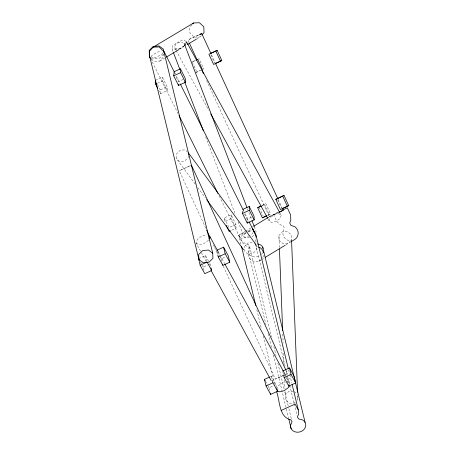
<?xml version="1.0" encoding="UTF-8"?>
<svg xmlns="http://www.w3.org/2000/svg" width="455" height="455" viewBox="0 0 455 455"><rect width="100%" height="100%" fill="white"/><g stroke="black" fill="none" stroke-linecap="round" stroke-linejoin="round"><path stroke-width="0.34" stroke-dasharray="2.27 1.71" d="M195.263 184.167L176.324 158.471L176.62 153.79L180.288 150.224L185.185 149.86L187.972 152.476M188.268 155.587L188.143 157.589L184.474 161.161L179.577 161.525L176.324 158.471M255.773 244.272L256.614 245.41L256.324 250.091L252.65 253.662L247.753 254.026L244.5 250.972L244.796 246.292L248.47 242.725L253.361 242.361M173.002 51.455L171.99 48.81L172.36 46.092L176.062 43.339L180.931 42.161L182.836 42.81M249.55 237.356L247.116 237.948L243.943 236.862L244.312 234.149L247.486 231.788M255.869 232.659L256.057 231.299L254.789 227.989M206.246 261.631L196.042 242.942L197.396 239.245L202.009 235.861L207.173 234.757M276.538 389.361L277.669 386.284L282.282 382.894L285.512 382.211M255.75 242.145L256.182 240.968M175.778 49.845L174.419 47.354L175.613 44.141L179.657 41.183L184.178 40.211L186.533 41.792M269.11 220.868L270.298 217.655L274.342 214.697L278.869 213.725L281.224 215.306L280.03 218.519L275.986 221.483L271.464 222.455L269.11 220.868L268.092 219.003M244.847 231.561L238.767 235.246L241.952 241.059L245.649 243.852L248.584 244.608L249.647 246.553L248.112 250.204A7.718 6.586 -13.6 0 0 251.848 256.319A7.718 6.586 -13.6 0 0 260.067 255.551M255.283 241.008L255.829 239.705M150.98 56.778L152.158 55.26L157.02 52.353L161.326 50.971M162.85 52.956L162.065 53.969L157.202 56.875L152.288 58.456L150.195 57.791M249.562 235.468L247.133 236.918L242.219 238.505L240.126 237.834L242.088 235.309L246.951 232.403M253.173 232.499L251.996 234.012L250.17 235.104M191.896 24.854L189.707 27.237L189.957 33.113L194.262 37.128L200.098 36.935L201.411 35.501M151.447 59.087L153.841 61.317L159.671 61.124L163.618 56.829L163.504 54.219M279.381 247.554L278.909 235.491L282.345 231.834L287.475 231.561L291.285 234.825L291.547 239.717M290.688 240.632L288.112 243.374L282.982 243.647L279.171 240.388L278.909 235.491M295.272 402.089L294.413 402.999L289.283 403.278L285.473 400.013L285.211 395.122L288.652 391.465L293.139 391.22M296.99 400.258L297.854 399.348L297.712 395.799M163.51 54.156L159.551 58.109L153.733 58.65L150.531 56.261M183.729 45.961L180.026 48.713L175.164 49.891L171.99 48.81M251.979 236.771L254.624 234.803M208.515 240.286L203.903 243.67L198.738 244.773L196.042 242.942M184.332 45.745L181.3 47.968L176.773 48.941L174.419 47.354M245.455 231.197L250.927 227.881M251.535 227.517L253.355 226.408M269.161 216.842L277.851 212.229M259.111 261.062L260.937 259.959M261.545 259.589L264.582 257.752M285.859 244.87L290.722 241.923M159.671 61.124L164.5 58.234M179.583 49.208L183.803 46.683M197.078 38.738L200.098 36.935M197.732 59.417L199.034 58.65L203.715 68.807L202.845 69.319M195.502 72.749L200.575 70.246M262.086 205.671L265.902 203.749L270.583 213.907L267.398 215.545M205.762 228.16L179.293 170.739L191.407 165.176M190.281 165.728L179.293 170.739M223.308 266.22L275.355 379.123L287.469 373.561L286.28 370.979M287.469 373.561L275.355 379.123M189.109 42.508L187.921 39.926L198.522 34.978M206.644 80.563L269.366 216.66L278.215 212.502M198.534 35.132L187.921 39.926M278.062 212.758L269.366 216.66M195.263 60.378L192.124 61.823L196.805 71.981M192.078 62.017L195.849 60.282M155.451 80.319L162.361 77.145L167.173 86.78L167.326 90.579L160.41 93.753L158.607 90.135M157.487 83.248L162.509 80.939L162.361 77.145M196.128 72.459L200.53 70.44M160.41 93.753L160.262 89.953L167.173 86.78M183.393 79.329L178.366 81.638L175.658 76.218M231.112 214.783L231.259 218.582L224.349 221.756L224.196 217.956L231.112 214.783L235.923 224.417L236.071 228.217L231.043 230.526M262.131 205.478L265.902 203.749M235.923 224.417L229.013 227.591L224.196 217.956M247.167 220.544L247.116 219.282L251.513 217.262M267.443 215.351L270.583 213.907M240.94 244.193L238.767 235.224L252.701 228.825M198.562 258.673L205.478 255.5L209.101 262.137M203.971 270.406L203.175 267.125L207.577 265.106M208.202 264.816L210.091 263.951L209.431 262.74M221.921 261.437L221.284 258.81L225.68 256.791M270.122 376.797L271.379 376.217L275.992 384.668L276.788 387.956M269.718 390.47L269.081 387.842L273.483 385.823M274.109 385.533L275.992 384.668M287.981 382.814L287.185 379.533L291.587 377.513M248.18 232.005L251.865 230.816M248.015 231.396L252.275 230.361M257.354 246.69L256.171 246.246L255.096 243.914M287.446 381.796L290.142 383.628L285.382 374.909M294.254 391.596L297.587 394.451M254.294 243.232L256.614 245.41M197.788 187.591L205.364 197.874M279.865 212.821L281.224 215.306M176.119 50.465L208.697 110.167M220.072 255.283L224.497 263.382M218.974 254.584L219.964 256.398M220.294 257.001L221.284 258.81M284.551 374.704L285.871 377.115M286.201 377.718L287.185 379.533M200.541 262.296L201.861 264.708M202.191 265.31L203.175 267.125M265.458 381.205L267.762 385.43M268.092 386.033L269.081 387.842M176.375 76.167L180.174 83.771M245.091 213.736L248.891 221.34M173.856 72.607L175.357 75.615M244.409 213.861L247.116 219.282M162.509 80.939L167.326 90.579M231.259 218.582L236.071 228.217M150.514 58.422L178.064 113.579M219.23 195.991L240.126 237.834M157.555 84.533L160.262 89.953M273.421 214.265L276.651 221.272L280.377 224.787L283.323 225.879L284.403 228.217L282.885 232.34A7.718 7.667 58.8 0 0 289.846 240.746M238.767 235.246L241.997 242.253L245.723 245.768L248.675 246.86L249.749 249.198L248.231 253.321A7.718 7.667 58.8 0 0 260.806 259.998M213.497 244.932L214.39 246.866M214.686 247.514L217.661 253.964M211.558 54.867L215.124 62.608M278.136 199.347L282.003 207.736M210.813 54.776L214.618 63.029M277.681 199.881L281.486 208.134M264.6 204.517L269.28 214.675M259.282 207.56L263.087 215.812M247.44 208.788L251.751 220.044M205.683 136.875L235.326 214.35M238.113 221.63L243.943 236.862M288.601 369.892L289.602 374.027M289.772 374.721L291.774 382.996M255.505 243.732L285.222 366.537M286.223 370.677L287.224 374.818M287.389 375.506L289.562 384.475M289.727 385.169L294.066 403.107M294.237 403.795L297.075 415.523M282.891 372.395L283.687 375.676M249.647 246.553L271.516 336.939M273.847 346.596L276.02 355.565M277.857 363.153L284.199 389.372M284.87 392.13L288.208 405.928M288.874 408.687L291.376 419.038M248.766 253.554L265.965 324.614M268.131 333.583L271.47 347.381M273.307 354.974L288.663 418.446M256.796 309.736L261.471 329.056M263.138 335.955L274.826 384.248M271.379 376.217L272.494 380.818M216.984 251.672L217.621 254.299M210.091 263.951L210.568 265.919M205.478 255.5L206.911 261.409M297.667 395.85L297.854 399.348M282.8 334.107L283.141 342.621M283.556 353.262L283.977 363.903M284.398 374.545L284.455 375.966M284.625 380.221L284.961 388.735M285.069 391.573L285.211 395.122M173.577 72.635L173.628 73.903M262.643 252.781A7.718 6.586 -13.6 0 1 260.613 255.164M263.445 255.437A7.718 7.667 58.8 0 1 262.825 257.382"/><path stroke-width="0.68" d="M188.353 154.251L188.438 152.908L255.352 243.698M208.964 239.051L209.869 236.589L208.254 235.491M289.465 385.476L288.788 387.319L284.176 390.709L279.012 391.812L277.391 390.709M201.849 35.024L204.039 32.641L203.789 26.765L199.483 22.75L193.648 22.949L153.227 47.138L149.28 51.426L149.536 57.302L150.491 58.194M192.772 23.899L193.648 22.949M184.332 45.745L185.339 45.005L186.533 41.792L279.524 212.201M253.964 226.044L268.558 217.206M265.191 257.382L285.251 245.234M291.331 241.554L293.765 240.081A7.718 7.667 58.8 0 0 294.948 226.8L290.825 225.27L289.744 222.933L290.836 219.987L290.58 214.874L287.35 207.867L282.919 209.903M166.308 57.148L178.98 49.567M187.426 44.516L196.475 39.096M215.835 51.108L217.137 50.334L221.818 60.492L220.516 61.266L213.605 64.439L208.925 54.281L215.835 51.108L220.516 61.266M266.767 215.829L262.37 217.848L257.689 207.696L260.874 206.058M275.793 199.381L284.005 195.434L288.686 205.592L287.384 206.365L280.473 209.539L275.793 199.381L284.005 195.434M262.37 217.848L266.186 215.926M199.171 34.836L201.747 33.579L210.961 53.576M282.299 208.379L283.192 210.312L278.699 212.462M210.227 53.508L217.137 50.334M196.475 59.997L197.732 59.417L202.412 69.575M174.18 71.714L180.464 68.83L185.276 78.465L185.43 82.264L178.514 85.438L173.702 75.803L173.656 74.535M157.703 88.333L155.599 84.112L156.856 83.538M173.702 75.803L180.618 72.629L180.464 68.83M215.533 63.376L221.818 60.492M242.93 209.357L249.215 206.473L254.026 216.108L254.18 219.907L247.264 223.081L242.452 213.446L242.379 211.547M242.452 213.446L249.368 210.273L249.215 206.473M257.689 207.696L261.46 205.961M230.418 230.816L229.161 231.39L226.152 225.367M282.401 208.481L288.686 205.592M216.671 250.358L223.581 247.184L228.194 255.636L229.786 262.205L222.876 265.379L218.258 256.927L217.78 254.954M211.046 267.887L211.683 270.515L204.767 273.688L200.155 265.237L206.439 262.353M218.258 256.927L225.174 253.754L223.581 247.184M276.947 388.61L277.584 391.237L270.674 394.411L266.061 385.959L264.469 379.39L269.496 377.087M282.572 371.081L289.488 367.907L294.101 376.359L295.693 382.922L288.777 386.096L284.165 377.644L283.687 375.676M266.061 385.959L272.972 382.786L272.494 380.818M284.165 377.644L291.081 374.471L289.488 367.907M281.167 410.467L295.102 404.068L298.281 409.904L298.508 414.295L297.405 416.905L298.469 418.85L302.575 419.908A7.718 6.586 -13.6 0 1 301.318 431.431A7.718 6.586 -13.6 0 1 290.512 425.448L292.047 421.796L290.984 419.851C278.779 417.235 280.035 401.026 276.663 391.84M279.381 211.973L283.192 210.312M200.268 34.188L201.747 33.579M153.227 47.138L159.057 46.939L163.362 50.954L163.419 52.262M257.439 243.96L260.175 244.665A7.718 6.586 -13.6 0 1 263.206 248.43M258.531 247.128L260.3 247.782A7.718 7.667 58.8 0 1 263.445 252.781M212.73 253.219L208.458 250.028L202.64 250.569L198.681 254.521L198.903 259.566L203.175 262.751L208.993 262.211L212.951 258.264L212.73 253.219L163.288 49.112L159.017 45.927L153.198 46.467L149.24 50.414L149.462 55.464L198.903 259.566M206.627 199.586L243.658 249.829M210.733 113.898L267.75 218.383M225.174 253.754L229.786 262.205M291.081 374.471L295.693 382.922M209.869 236.589L219.054 253.412M224.838 264.002L285.04 374.283M207.07 262.063L211.683 270.515M272.972 382.786L277.584 391.237M211.006 270.355L271.214 380.63M199.222 259.879L198.562 258.673L200.155 265.237M264.469 379.39L265.129 380.602M180.618 72.629L185.43 82.264M249.368 210.273L254.18 219.907M164.027 51.438L175.107 73.63M180.493 84.408L243.823 211.2M249.203 221.977L253.958 231.487M179.014 115.479L217.962 193.455M191.407 165.176L285.985 370.336M206.655 230.094L210.221 237.834M282.703 196.207L287.384 206.365M215.42 63.251L277.84 198.704M189.405 43.151L197.134 59.923M201.889 70.246L203.374 73.471M184.104 43.248L246.934 207.463M252.002 220.703L254.538 227.329M173.509 52.78L179.844 69.336M184.656 81.917L203.408 130.915M262.7 247.156L305.1 422.399M288.265 368.51L255.881 234.661L252.701 228.825L255.932 235.855L255.994 237.135M292.104 384.378L298.281 409.904M288.459 384.782L288.777 386.096M288.834 419.135L291.166 428.798M241.44 246.263L255.795 305.595M270.355 393.097L270.674 394.411M222.558 264.065L222.876 265.379M291.547 239.717L297.57 392.25M279.438 248.97L282.663 330.558M247.213 221.812L247.264 223.081M178.468 84.169L178.514 85.438M155.451 80.319L155.599 84.112"/></g></svg>
